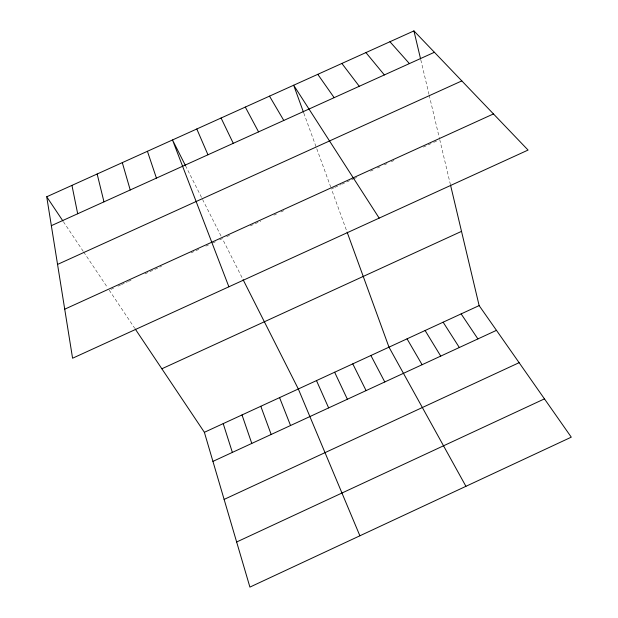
<?xml version="1.0" encoding="UTF-8"?>
<svg xmlns="http://www.w3.org/2000/svg" width="618" height="618" viewBox="0 0 618 618"><rect width="100%" height="100%" fill="white"/><g stroke="black" fill="none" stroke-linecap="round" stroke-linejoin="round"><path stroke-width="0.46" stroke-dasharray="3.09 2.32" d="M110.97 289.363L113.588 288.173M117.953 286.18L120.572 284.991M121.445 284.597L127.555 281.808M128.428 281.414L131.039 280.224M144.991 273.867L161.537 266.335M191.101 252.87L199.792 248.907M205.871 246.142L208.475 244.96M212.808 242.982L215.412 241.792M219.753 239.815L222.356 238.633L242.658 278.818M226.729 236.64L231.101 234.647M250.344 225.887L260.827 221.113M273.921 215.149L276.532 213.959M280.896 211.966L285.261 209.981M334.021 187.779L331.41 188.961L346.791 231.232M334.886 187.378L340.966 184.612M341.839 184.218L353.133 179.066M354.006 178.672L356.609 177.49M370.491 171.163L373.094 169.981M377.428 168.003L380.031 166.821M384.365 164.844L386.961 163.662M391.294 161.692L393.898 160.502M423.315 147.107L432.824 142.773M433.689 142.379L438.007 140.41M63.422 221.731L83.175 251.24M83.693 252.02L107.663 287.818M109.224 290.159L134.67 328.166M185.493 165.663L221.105 236.161M303.824 113.148L330.777 187.231M420.819 59.931L428.977 94.284M429.186 95.187L439.305 137.806M439.738 139.622L450.259 183.955"/><path stroke-width="0.93" d="M236.648 541.994L544.458 398.873M212.932 461.383L496.47 330.344M224.118 499.406L519.112 362.681M135.195 328.954L204.38 432.299L479.135 305.593L450.476 184.867M161.862 368.784L461.515 231.364M57.551 264.419L461.824 80.904M64.72 309.185L493.465 113.928M51.348 225.678L434.408 52.275M46.721 196.779L413.929 30.9L528.073 150.066L72.576 358.231L46.721 196.779L62.897 220.95M389.943 41.73L409.402 63.592M365.926 52.584L384.357 74.932M341.878 63.445L359.274 86.288M317.783 74.33L334.153 97.659M479.135 305.593L571.279 437.165L249.911 587.1L204.38 432.299M461.144 313.89L477.907 338.927M379.174 218.115L293.666 85.23L303.492 112.244M443.137 322.202L459.329 347.509M425.107 330.514L440.727 356.107M269.502 96.138L283.793 120.456M407.053 338.842L422.102 364.72M465.933 486.32L388.985 347.169L347.107 232.105M245.307 107.068L258.556 131.881M370.893 355.512L384.782 381.963M185.493 165.663L172.499 139.962L228.884 286.798M243.083 279.653L298.316 388.977L359.892 535.791M352.778 363.871L366.095 390.599M221.074 118.015L233.272 143.322M334.647 372.229L347.378 399.251M316.493 380.603L328.645 407.903M196.802 128.984L207.957 154.786M279.575 397.621L290.545 425.516M260.804 406.281L271.178 434.469M242.017 414.941L251.789 443.43M147.424 151.286L156.431 178.108M223.206 423.616L232.368 452.399M122.302 162.634L130.228 189.973M97.15 173.998L103.978 201.854M413.929 30.9L420.603 59.019M71.951 185.377L77.683 213.758"/></g></svg>
